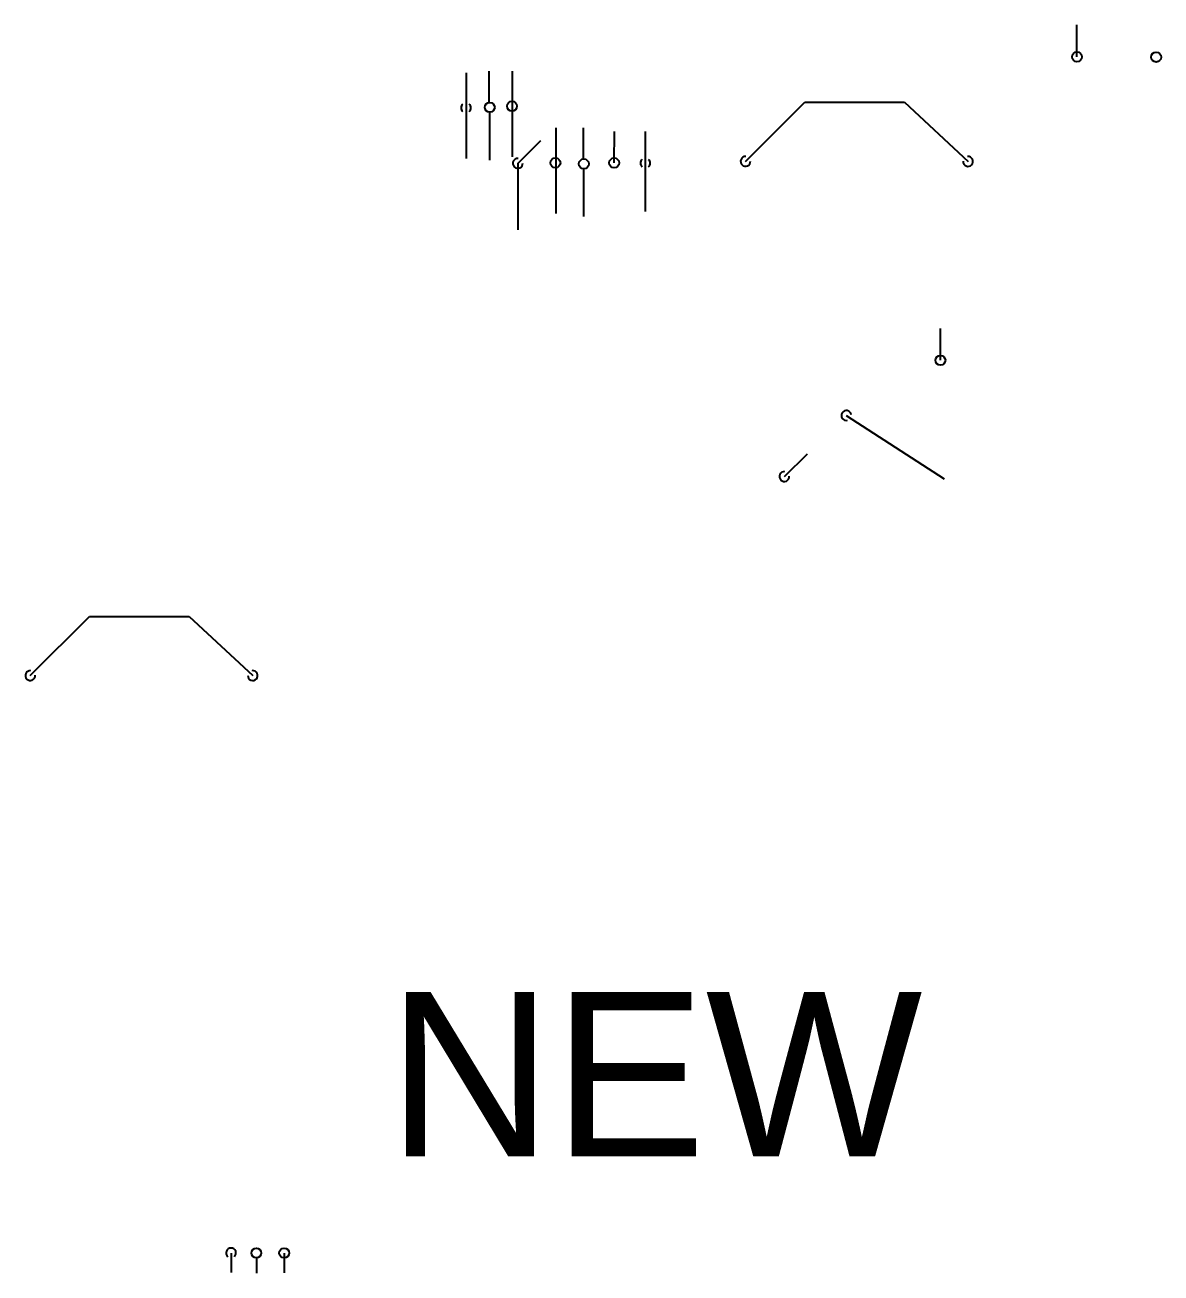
# Model space of a CAD drawing. Header units: inches. Extents: x 184 to 1103, y 1581 to 2770.
# Drawn here: x 756.8 to 1102.6, y 1678 to 2057.8 of the extents above; entities that cross this region are included whole.
import ezdxf

# ---------------------------------------------------------------- set-up
doc = ezdxf.new("R2010")
doc.units = ezdxf.units.IN
doc.header["$MEASUREMENT"] = 0
doc.layers.add('PLUM-CW', color=3, linetype='Cold_Water_Flow')
doc.styles.get("Standard").update_dxf_attribs({"font": 'arial.ttf'})
doc.linetypes.add('Cold_Water_Flow', pattern='A,0.875,-0.125,0,-0.125,0.875,-0.125,["CW",Standard,S=0.1,R=0,X=-0.12585,Y=-0.05],-0.1,0.875,[1,GEC_FlowArrow.shx,S=0.0625,R=0,X=0,Y=0],0.5', length=3.6)

# ---------------------------------------------------------------- blocks, each defined once
blk = doc.blocks.new('*U130')
at = {"linetype": 'Continuous'}
blk.add_arc((0, 0), 1.5, 311.8103, 228.1897, dxfattribs=at)
blk = doc.blocks.new('*U131')
at = {"linetype": 'Continuous'}
blk.add_circle((0, 0), 1.5, dxfattribs=at)
blk = doc.blocks.new('*U152')
at = {"linetype": 'Continuous'}
blk.add_arc((0, 0), 1.5, 86.8103, 3.1897, dxfattribs=at)
blk = doc.blocks.new('*U153')
at = {"linetype": 'Continuous'}
blk.add_arc((0, 0), 1.5, 178.8466, 95.226, dxfattribs=at)
blk = doc.blocks.new('*U136')
at = {"linetype": 'Continuous'}
blk.add_circle((0, 0), 1.5, dxfattribs=at)
blk = doc.blocks.new('*U149')
at = {"linetype": 'Continuous'}
for start, end in [(131.8103, 228.1897), (311.8103, 48.1897)]:
    blk.add_arc((0, 0), 1.5, start, end, dxfattribs=at)
blk = doc.blocks.new('*U155')
at = {"linetype": 'Continuous'}
blk.add_arc((0, 0), 1.5, 86.4815, 2.8609, dxfattribs=at)
blk = doc.blocks.new('*U157')
at = {"linetype": 'Continuous'}
blk.add_arc((0, 0), 1.5, 86.8103, 3.1897, dxfattribs=at)
blk = doc.blocks.new('*U156')
at = {"linetype": 'Continuous'}
blk.add_arc((0, 0), 1.5, 178.8466, 95.226, dxfattribs=at)
blk = doc.blocks.new('*U154')
at = {"linetype": 'Continuous'}
blk.add_arc((0, 0), 1.5, 8.9628, 285.3421, dxfattribs=at)
blk = doc.blocks.new('*U134')
at = {"linetype": 'Continuous'}
blk.add_arc((0, 0), 1.5, 86.8103, 3.1897, dxfattribs=at)

msp = doc.modelspace()

# ---------------------------------------------------------------- linework, layer by layer
for p, q in [((1077.03, 2048.07), (1077.01, 2057.77)), ((898.17, 2034.18), (898.17, 2043.68)), ((905.15, 2043.66), (905.15, 2017.6)), ((891.14, 2043.17), (891.14, 2017.12)), ((976.15, 2016.24), (994.17, 2034.26)), ((994.17, 2034.26), (1024.53, 2034.26)), ((1024.53, 2034.26), (1043.87, 2016.24)), ((898.24, 2031.18), (898.24, 2016.64)), ((918.38, 2026.42), (918.38, 2000.36)), ((926.79, 2017), (926.79, 2026.5)), ((936.17, 2015.8), (936.27, 2025.36)), ((945.66, 2001), (945.66, 2025.36)), ((906.84, 2015.65), (913.88, 2022.6)), ((906.84, 2015.65), (906.84, 1995.46)), ((926.87, 2014), (926.87, 1999.45)), ((1035.48, 1955.73), (1035.48, 1965.44)), ((1006.82, 1938.93), (1036.62, 1919.69)), ((987.98, 1920.35), (995.01, 1927.3)), ((758.45, 1859.78), (776.46, 1877.8)), ((776.46, 1877.8), (806.82, 1877.8)), ((806.82, 1877.8), (826.16, 1859.78)), ((819.56, 1684.06), (819.56, 1678.15)), ((827.27, 1682.56), (827.27, 1677.97)), ((835.73, 1684.06), (835.73, 1678.03))]:
    msp.add_line(p, q)

# ---------------------------------------------------------------- block references
at = {"layer": 'PLUM-CW'}
for name, p in [('*U136', (1077.03, 2048.07)), ('*U136', (1101.13, 2047.99)), ('*U149', (891.05, 2032.56)), ('*U136', (898.3, 2032.68)), ('*U136', (905.06, 2033.05)), ('*U155', (906.84, 2015.65)), ('*U136', (918.29, 2015.81)), ('*U136', (926.93, 2015.5)), ('*U136', (936.17, 2015.8)), ('*U149', (945.66, 2015.75)), ('*U157', (976.15, 2016.24)), ('*U156', (1043.87, 2016.24)), ('*U136', (1035.48, 1955.73)), ('*U154', (1006.82, 1938.93)), ('*U134', (987.98, 1920.35)), ('*U152', (758.45, 1859.78)), ('*U153', (826.16, 1859.78)), ('*U130', (819.56, 1684.06)), ('*U131', (827.27, 1684.06)), ('*U131', (835.73, 1684.06))]:
    msp.add_blockref(name, p, dxfattribs=at)

# ---------------------------------------------------------------- texts
at = {"insert": (867.03, 1763.44), "char_height": 50, "attachment_point": 1}
msp.add_mtext('NEW ', dxfattribs=at)

doc.saveas('drawing.dxf')
